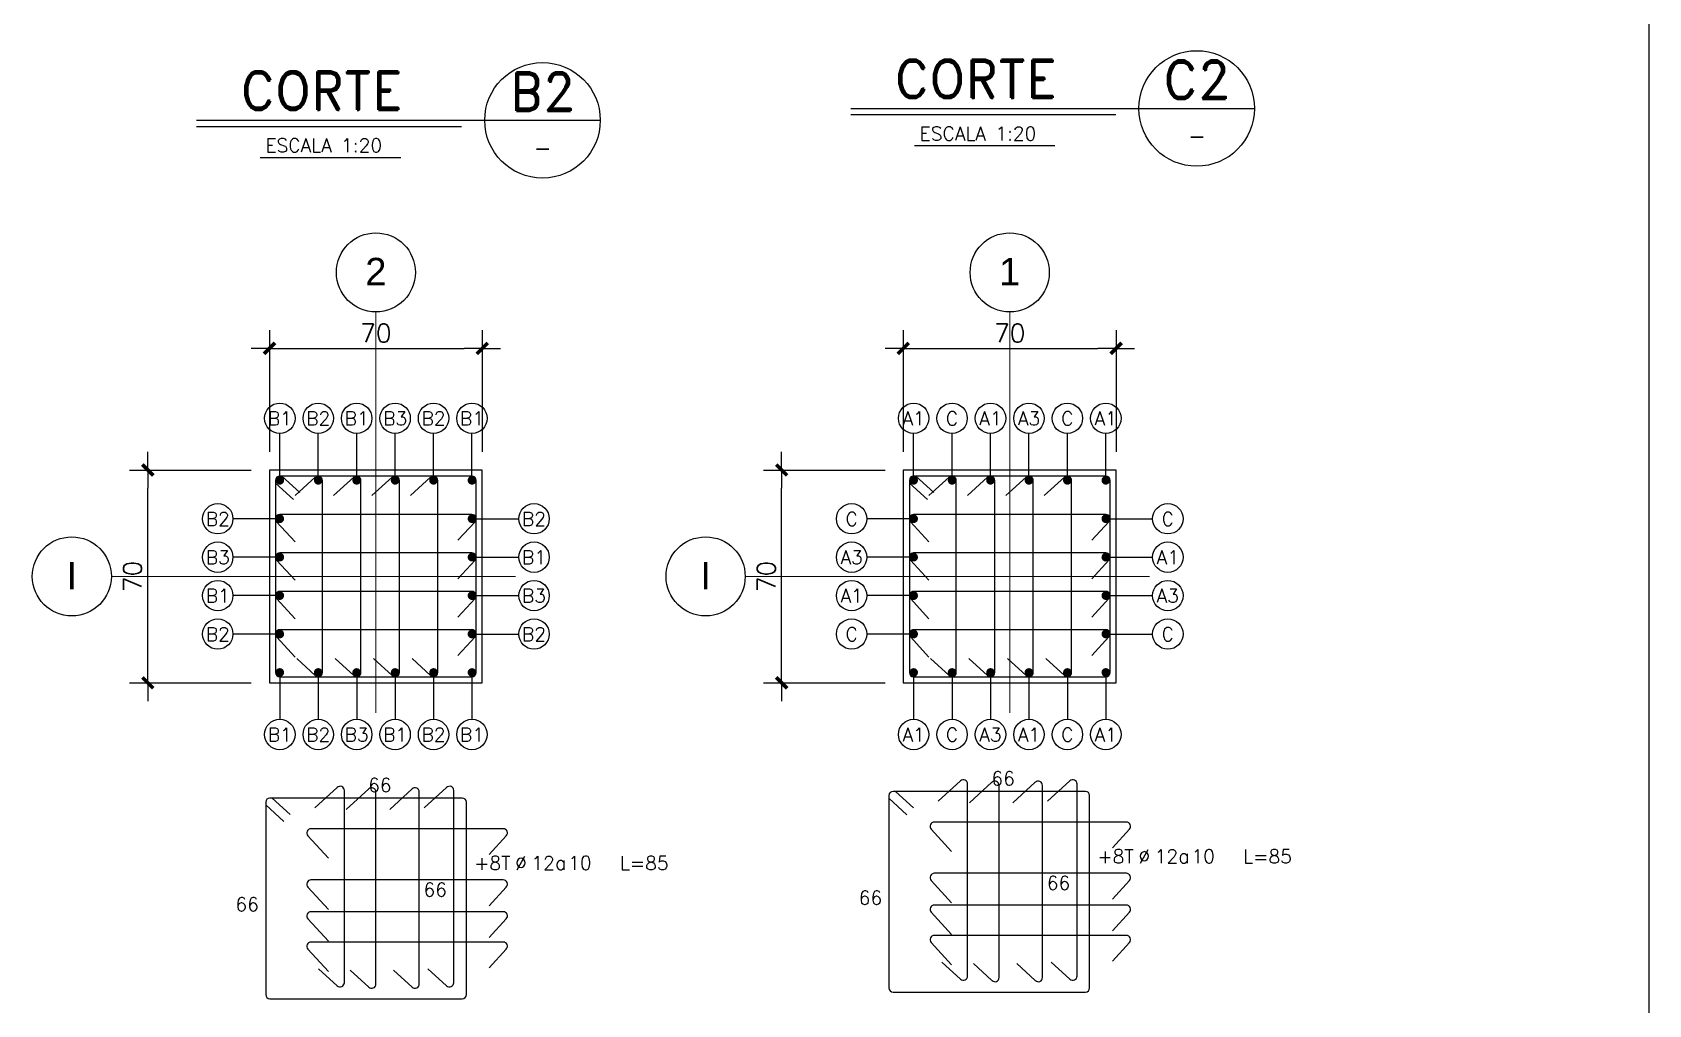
# Model space of a CAD drawing. Extents: x -9609 to 18865, y -11714 to 16567.
# Drawn here: x 4358 to 5687, y 1634 to 2434 of the extents above; entities that cross this region are included whole.
import ezdxf
from ezdxf.enums import TextEntityAlignment as Align

# ---------------------------------------------------------------- set-up
doc = ezdxf.new("R2010")
doc.units = 0
doc.header["$LTSCALE"] = 30
doc.header["$MEASUREMENT"] = 0
doc.layers.get('0').update_dxf_attribs({"linetype": 'CONTINUOUS'})
for name, color, linetype in [('EJEI$0$RL-CORTES', 5, 'CONTINUOUS'), ('EJEI$0$RLA-CORTES', 5, 'CONTINUOUS'), ('EJEI$0$RLA-FE', 7, 'CONTINUOUS'), ('RLA-FORMATO', 7, 'CONTINUOUS')]:
    doc.layers.add(name, color=color, linetype=linetype)
doc.layers.add('EJEI$0$RLA-EJE', color=3, linetype='CONTINUOUS', lineweight=25)
doc.layers.add('EJEI$0$RLA-EJES', color=1, linetype='CONTINUOUS', lineweight=9)
doc.styles.add('EJEI$0$Arial_1', font='arial.ttf', dxfattribs={"height": 22.5})
doc.styles.add('EJEI$0$RomanS', font='romans.shx', dxfattribs={"height": 11.25})
doc.styles.add('EJEI$0$SIETE50', font='ROMAND.SHX', dxfattribs={"height": 31.5})
doc.dimstyles.new('EJEI$0$ING20', dxfattribs={"dimscale": 50, "dimtxt": 0.27, "dimasz": 0.3, "dimexe": 0.2, "dimexo": 1, "dimgap": 0.1, "dimtad": 1, "dimlfac": 0.4, "dimzin": 12, "dimdsep": 46, "dimtxsty": 'EJEI$0$RomanS', "dimblk1": 'EJEI$0$TICK1', "dimblk2": 'EJEI$0$TICK1', "dimsah": 1, "dimcen": 0.09, "dimse1": 1, "dimse2": 1, "dimclrd": 2, "dimclre": 4, "dimclrt": 3, "dimadec": 0, "dimazin": 0, "dimtfac": 1, "dimtix": 1, "dimtmove": 2, "dimatfit": 3, "dimldrblk": 'EJEI$0$TICK1', "dimfxl": 1, "dimtolj": 1, "dimtzin": 12, "dimarcsym": 0})

# ---------------------------------------------------------------- blocks, each defined once
blk = doc.blocks.new('EJEI$0$TITULO_CORTE')
at = {"layer": 'EJEI$0$RLA-CORTES', "color": 6}
for p, q in [((-45.8, -250), (286.2, -250)), ((-45.8, -255), (172.2, -255))]:
    blk.add_line(p, q, dxfattribs=at)
at = {"layer": 'EJEI$0$RLA-CORTES', "color": 3}
blk.add_line((6.6, -280.5), (122.1, -280.5), dxfattribs=at)
blk.add_circle((238.7, -250), 47.5, dxfattribs=at)
at = {"layer": 'EJEI$0$RLA-CORTES', "color": 6, "style": 'EJEI$0$SIETE50'}
blk.add_text('CORTE', height=31.5, dxfattribs=at).set_placement((-9.6, -241.4))
at = {"layer": 'EJEI$0$RLA-CORTES', "color": 6, "style": 'EJEI$0$SIETE50', "flags": 12}
blk.add_attdef('CORTE', text='', height=31.5, dxfattribs=at).set_placement((238.8, -226.4), align=Align.MIDDLE_CENTER)
at = {"layer": 'EJEI$0$RLA-CORTES', "color": 3, "style": 'EJEI$0$RomanS', "flags": 12}
blk.add_attdef('ESCALA', (10.9, -276.3), '', height=11.2, dxfattribs=at)
blk.add_attdef('PLANO', text='', height=13, dxfattribs=at).set_placement((238.9, -272.8), align=Align.MIDDLE)
blk = doc.blocks.new('EJEI$0$TICK1')
at = {"color": 2}
for points in [[(0, 0), (-1, 0)], [(0, 0), (1, 0)]]:
    blk.add_lwpolyline(points, dxfattribs=at)
at = {"color": 2, "const_width": 0.2}
blk.add_lwpolyline([(-0.3, -0.3), (0.3, 0.3)], dxfattribs=at)
blk = doc.blocks.new('*D68')
at = {"layer": 'EJEI$0$RLA-CORTES', "color": 2, "lineweight": -2, "transparency": 16777216}
blk.add_line((-100, 15), (-100, 160), dxfattribs=at)
at = {"layer": 'EJEI$0$RLA-CORTES', "color": 2, "lineweight": -2, "transparency": 16777216, "xscale": 15, "yscale": 15, "zscale": 15}
for p, rotation in [((-100, 175), 90), ((-100, 0), 270)]:
    blk.add_blockref('EJEI$0$TICK1', p, dxfattribs=dict(at, rotation=rotation))
at = {"layer": 'EJEI$0$RLA-CORTES', "color": 3, "transparency": 16777216, "insert": (-112.6, 87.5), "char_height": 15, "attachment_point": 5, "rotation": 90, "style": 'EJEI$0$RomanS'}
blk.add_mtext('\\A1;70', dxfattribs=at)
blk = doc.blocks.new('*D69')
at = {"layer": 'EJEI$0$RLA-CORTES', "color": 2, "lineweight": -2, "transparency": 16777216}
blk.add_line((15, 275), (160, 275), dxfattribs=at)
at = {"layer": 'EJEI$0$RLA-CORTES', "color": 2, "lineweight": -2, "transparency": 16777216, "xscale": 15, "yscale": 15, "zscale": 15, "rotation": 180}
blk.add_blockref('EJEI$0$TICK1', (0, 275), dxfattribs=at)
at = {"layer": 'EJEI$0$RLA-CORTES', "color": 2, "lineweight": -2, "transparency": 16777216, "xscale": 15, "yscale": 15, "zscale": 15}
blk.add_blockref('EJEI$0$TICK1', (175, 275), dxfattribs=at)
at = {"layer": 'EJEI$0$RLA-CORTES', "color": 3, "transparency": 16777216, "insert": (87.5, 287.6), "char_height": 15, "attachment_point": 5, "style": 'EJEI$0$RomanS'}
blk.add_mtext('\\A1;70', dxfattribs=at)
blk = doc.blocks.new('*U29')
at = {"color": 2}
for p, q in [((5, 164.3), (19.8, 150.8)), ((10.3, 170), (25.1, 156.5))]:
    blk.add_line(p, q, dxfattribs=at)
at = {"layer": 'EJEI$0$RLA-CORTES', "color": 2}
for p, q in [((5, 166.5), (5, 8.5)), ((166.5, 170), (8.5, 170)), ((170, 8.5), (170, 166.5)), ((8.5, 5), (166.5, 5))]:
    blk.add_line(p, q, dxfattribs=at)
for centre, start, end in [((8.5, 166.5), 90, 180), ((166.5, 166.5), 0, 90), ((8.5, 8.5), 180, 270), ((166.5, 8.5), 270, 0)]:
    blk.add_arc(centre, 3.5, start, end, dxfattribs=at)
blk = doc.blocks.new('*U36')
at = {"layer": 'EJEI$0$RLA-CORTES', "color": 2}
for p, q in [((-2.4, 160.6), (-19, 145.4)), ((3.5, 0), (3.5, 158)), ((-17.7, 11.5), (-2.4, -2.6))]:
    blk.add_line(p, q, dxfattribs=at)
for centre, start, end in [((0, 158), 0, 132.4703), ((0, 0), 227.5297, 0)]:
    blk.add_arc(centre, 3.5, start, end, dxfattribs=at)
blk = doc.blocks.new('*U37')
at = {"layer": 'EJEI$0$RLA-CORTES', "color": 2}
for p, q in [((0, 3.5), (-158, 3.5)), ((-160.6, -2.4), (-145.4, -19)), ((-11.5, -17.7), (2.6, -2.4))]:
    blk.add_line(p, q, dxfattribs=at)
for centre, start, end in [((-158, 0), 90, 222.4703), ((0, 0), 317.5297, 90)]:
    blk.add_arc(centre, 3.5, start, end, dxfattribs=at)
blk = doc.blocks.new('*U31')
at = {"layer": 'EJEI$0$RL-CORTES', "color": 1}
blk.add_lwpolyline([(0, 0), (0, 19.2), (0, 38.5)], dxfattribs=at)
at = {"layer": 'EJEI$0$RL-CORTES', "color": 2, "const_width": 3.5}
blk.add_lwpolyline([(-1.8, 0, 1), (1.8, 0, 1)], format="xyb", close=True, dxfattribs=at)
at = {"layer": 'EJEI$0$RL-CORTES', "color": 2}
blk.add_circle((0, 51), 12.5, dxfattribs=at)
at = {"layer": 'EJEI$0$RL-CORTES', "color": 9, "style": 'EJEI$0$RomanS', "flags": 12}
blk.add_attdef('LIN_FE', text='', height=11.2, rotation=180, dxfattribs=at).set_placement((0, 56.8), align=Align.CENTER)
blk = doc.blocks.new('EJEI$0$L')
at = {"layer": 'EJEI$0$RL-CORTES', "color": 1}
blk.add_lwpolyline([(0, 0), (0, 19.2), (0, 38.5)], dxfattribs=at)
at = {"layer": 'EJEI$0$RL-CORTES', "color": 2, "const_width": 3.5}
blk.add_lwpolyline([(-1.8, 0, 1), (1.8, 0, 1)], format="xyb", close=True, dxfattribs=at)
at = {"layer": 'EJEI$0$RL-CORTES', "color": 2}
blk.add_circle((0, 51), 12.5, dxfattribs=at)
at = {"layer": 'EJEI$0$RL-CORTES', "color": 9, "style": 'EJEI$0$RomanS', "flags": 12}
blk.add_attdef('LIN_FE', text='', height=11.2, dxfattribs=at).set_placement((0, 45.2), align=Align.CENTER)
blk = doc.blocks.new('*U32')
at = {"layer": 'EJEI$0$RL-CORTES', "color": 1}
blk.add_lwpolyline([(0, 0), (0, 19.2), (0, 38.5)], dxfattribs=at)
at = {"layer": 'EJEI$0$RL-CORTES', "color": 2, "const_width": 3.5}
blk.add_lwpolyline([(-1.8, 0, 1), (1.8, 0, 1)], format="xyb", close=True, dxfattribs=at)
at = {"layer": 'EJEI$0$RL-CORTES', "color": 2}
blk.add_circle((0, 51), 12.5, dxfattribs=at)
at = {"layer": 'EJEI$0$RL-CORTES', "color": 9, "style": 'EJEI$0$RomanS', "flags": 12}
blk.add_attdef('LIN_FE', text='', height=11.2, rotation=90, dxfattribs=at).set_placement((5.8, 51), align=Align.CENTER)
blk = doc.blocks.new('*U33')
at = {"layer": 'EJEI$0$RL-CORTES', "color": 1}
blk.add_lwpolyline([(0, 0), (0, 19.2), (0, 38.5)], dxfattribs=at)
at = {"layer": 'EJEI$0$RL-CORTES', "color": 2, "const_width": 3.5}
blk.add_lwpolyline([(-1.8, 0, 1), (1.8, 0, 1)], format="xyb", close=True, dxfattribs=at)
at = {"layer": 'EJEI$0$RL-CORTES', "color": 2}
blk.add_circle((0, 51), 12.5, dxfattribs=at)
at = {"layer": 'EJEI$0$RL-CORTES', "color": 9, "style": 'EJEI$0$RomanS', "flags": 12}
blk.add_attdef('LIN_FE', text='', height=11.2, rotation=270, dxfattribs=at).set_placement((-5.8, 51), align=Align.CENTER)
blk = doc.blocks.new('*U27')
for p, q in [((5, 29.3), (19.8, 15.8)), ((10.3, 35), (25.1, 21.5))]:
    blk.add_line(p, q)
at = {"layer": 'EJEI$0$RLA-CORTES', "color": 0}
for p, q in [((5, 31.5), (5, -126.5)), ((166.5, 35), (8.5, 35)), ((170, -126.5), (170, 31.5)), ((8.5, -130), (166.5, -130))]:
    blk.add_line(p, q, dxfattribs=at)
for centre, start, end in [((8.5, 31.5), 90, 180), ((166.5, 31.5), 0, 90), ((8.5, -126.5), 180, 270), ((166.5, -126.5), 270, 0)]:
    blk.add_arc(centre, 3.5, start, end, dxfattribs=at)
at = {"layer": 'EJEI$0$RLA-FE', "color": 3, "style": 'EJEI$0$RomanS'}
for tag, flags, p in [('PARCIAL1', 8, (98.8, 40)), ('DIAM', 12, (45, -156.8))]:
    blk.add_attdef(tag, text='', height=11.2, dxfattribs=dict(at, flags=flags)).set_placement(p, align=Align.CENTER)
at = {"layer": 'EJEI$0$RLA-FE', "color": 3, "style": 'EJEI$0$RomanS', "flags": 8}
for tag, p in [('PARCIAL2', (-0.6, -58.1)), ('ESTRIBO', (23.5, -156.8))]:
    blk.add_attdef(tag, text='', height=11.2, dxfattribs=at).set_placement(p, align=Align.RIGHT)
at = {"layer": 'EJEI$0$RLA-FE', "color": 3, "style": 'EJEI$0$RomanS'}
for tag, p, flags in [('PHI', (24.7, -156.5), 12), ('A', (54.8, -156.5), 12), ('ESP', (65.7, -156.5), 12), ('TEXTO_FE1', (103.6, -156.8), 8), ('TIPO', (99.4, -210.2), 13), ('CORTE', (85.6, -229.2), 13), ('NUM', (93.5, -248.9), 13)]:
    blk.add_attdef(tag, p, '', height=11.2, dxfattribs=dict(at, flags=flags))
blk = doc.blocks.new('*U38')
at = {"layer": 'EJEI$0$RLA-CORTES', "color": 0}
for p, q in [((-2.4, 25.2), (-20.8, 8.3)), ((3.5, -135.4), (3.5, 22.6)), ((-17.7, -123.9), (-2.4, -138))]:
    blk.add_line(p, q, dxfattribs=at)
for centre, start, end in [((0, 22.6), 0, 132.4703), ((0, -135.4), 227.5297, 0)]:
    blk.add_arc(centre, 3.5, start, end, dxfattribs=at)
at = {"layer": 'EJEI$0$RLA-CORTES', "color": 3, "style": 'EJEI$0$RomanS', "flags": 12}
blk.add_attdef('ALT', text='', height=11.2, dxfattribs=at).set_placement((226.2, -215), align=Align.CENTER)
at = {"layer": 'EJEI$0$RLA-FE', "color": 3, "style": 'EJEI$0$RomanS', "flags": 8}
blk.add_attdef('TRABA', text='', height=11.2, dxfattribs=at).set_placement((78.5, -41.5), align=Align.RIGHT)
at = {"layer": 'EJEI$0$RLA-FE', "color": 3, "style": 'EJEI$0$RomanS'}
for tag, p, flags in [('PHI', (82.4, -41.3), 12), ('A', (115.1, -41.3), 12), ('ESP', (126, -41.3), 12), ('TEXTO_FE1', (168.6, -41.5), 8), ('PARCIAL1', (7, -63.4), 8), ('TIPO', (209.9, -160.3), 13), ('CORTE', (196, -179.2), 13), ('NUM', (205.3, -198), 13)]:
    blk.add_attdef(tag, p, '', height=11.2, dxfattribs=dict(at, flags=flags))
at = {"layer": 'EJEI$0$RLA-FE', "color": 3, "style": 'EJEI$0$RomanS', "flags": 12}
blk.add_attdef('DIAM', text='', height=11.2, dxfattribs=at).set_placement((105.3, -41.5), align=Align.CENTER)
blk = doc.blocks.new('*U39')
at = {"layer": 'EJEI$0$RLA-CORTES', "color": 0}
for p, q in [((79, -52.9), (-79, -52.9)), ((-81.6, -58.8), (-64.7, -77.2)), ((67.5, -74.1), (81.6, -58.8))]:
    blk.add_line(p, q, dxfattribs=at)
for centre, start, end in [((-79, -56.4), 90, 222.4703), ((79, -56.4), 317.5297, 90)]:
    blk.add_arc(centre, 3.5, start, end, dxfattribs=at)
at = {"layer": 'EJEI$0$RLA-CORTES', "color": 3, "style": 'EJEI$0$RomanS', "flags": 12}
blk.add_attdef('ALT', text='', height=11.2, dxfattribs=at).set_placement((226.2, -215), align=Align.CENTER)
at = {"layer": 'EJEI$0$RLA-FE', "color": 3, "style": 'EJEI$0$RomanS', "flags": 13}
for tag, p in [('TIPO', (209.9, -160.3)), ('CORTE', (196, -179.2)), ('NUM', (205.3, -198))]:
    blk.add_attdef(tag, p, '', height=11.2, dxfattribs=at)
blk = doc.blocks.new('*U60')
at = {"layer": 'EJEI$0$RLA-CORTES', "color": 0}
for p, q in [((-2.4, 25.2), (-20.8, 8.3)), ((3.5, -135.4), (3.5, 22.6)), ((-17.7, -123.9), (-2.4, -138))]:
    blk.add_line(p, q, dxfattribs=at)
for centre, start, end in [((0, 22.6), 0, 132.4703), ((0, -135.4), 227.5297, 0)]:
    blk.add_arc(centre, 3.5, start, end, dxfattribs=at)
at = {"layer": 'EJEI$0$RLA-CORTES', "color": 3, "style": 'EJEI$0$RomanS', "flags": 12}
blk.add_attdef('ALT', text='', height=11.2, dxfattribs=at).set_placement((226.2, -215), align=Align.CENTER)
at = {"layer": 'EJEI$0$RLA-FE', "color": 3, "style": 'EJEI$0$RomanS', "flags": 13}
for tag, p in [('TIPO', (209.9, -160.3)), ('CORTE', (196, -179.2)), ('NUM', (205.3, -198))]:
    blk.add_attdef(tag, p, '', height=11.2, dxfattribs=at)
blk = doc.blocks.new('EJEI$0$Grid - RLE-EJE-192293-EJE I')
at = {"layer": 'EJEI$0$RLA-EJE'}
blk.add_circle((410.2, 1495.5), 32.5, dxfattribs=at)
blk = doc.blocks.new('*U24')
at = {"layer": 'EJEI$0$RLA-CORTES', "color": 1}
for p, q in [((0, 290), (0, 190)), ((175, 290), (175, 190)), ((-115, 175), (-15, 175)), ((-115, 0), (-15, 0))]:
    blk.add_line(p, q, dxfattribs=at)
at = {"layer": 'EJEI$0$RLA-CORTES'}
for p, q in [((175, 175), (0, 175)), ((0, 175), (0, 0)), ((175, 0), (175, 175)), ((0, 0), (175, 0))]:
    blk.add_line(p, q, dxfattribs=at)
dim = blk.add_linear_dim(base=(175, 275), p1=(0, 275), p2=(175, 275), dimstyle='EJEI$0$ING20', dxfattribs=at)
dim.commit()
dim.dimension.update_dxf_attribs({"geometry": '*D69', "text_midpoint": (87.5, 287.569)})
dim = blk.add_linear_dim(base=(-100, 175), p1=(-100, 0), p2=(-100, 175), angle=90, dimstyle='EJEI$0$ING20', dxfattribs=at)
dim.commit()
dim.dimension.update_dxf_attribs({"geometry": '*D68', "text_midpoint": (-112.569, 87.5)})
blk = doc.blocks.new('EJEI')
at = {"layer": 'EJEI$0$RLA-EJES'}
for p, q in [((1958.88, -165.3), (1958.88, -495.07)), ((2479.99, -165.3), (2479.99, -495.07)), ((1741.38, -382.8), (2073.67, -382.8)), ((2262.49, -382.8), (2594.79, -382.8))]:
    blk.add_line(p, q, dxfattribs=at)
at = {"layer": 'EJEI$0$RLA-CORTES'}
ref = blk.add_blockref('EJEI$0$TITULO_CORTE', (2395.02, 252.03), dxfattribs=at)
ref.add_attrib('ESCALA', 'ESCALA 1:20', (2405.9, -24.23), dxfattribs={"color": 3, "height": 11.25, "style": 'EJEI$0$RomanS'})
ref.add_attrib('CORTE', 'C2', dxfattribs={"color": 6, "height": 31.5, "style": 'EJEI$0$SIETE50'}).set_placement((2633.81, 25.63), align=Align.MIDDLE_CENTER)
ref.add_attrib('PLANO', '-', dxfattribs={"color": 3, "height": 13, "style": 'EJEI$0$RomanS'}).set_placement((2633.89, -20.77), align=Align.MIDDLE)
ref = blk.add_blockref('EJEI$0$TITULO_CORTE', (1857.16, 242.32), dxfattribs=at)
ref.add_attrib('ESCALA', 'ESCALA 1:20', (1868.04, -33.93), dxfattribs={"color": 3, "height": 11.25, "style": 'EJEI$0$RomanS'})
ref.add_attrib('CORTE', 'B2', dxfattribs={"color": 6, "height": 31.5, "style": 'EJEI$0$SIETE50'}).set_placement((2095.95, 15.92), align=Align.MIDDLE_CENTER)
ref.add_attrib('PLANO', '-', dxfattribs={"color": 3, "height": 13, "style": 'EJEI$0$RomanS'}).set_placement((2096.03, -30.47), align=Align.MIDDLE)
for name, p in [('*U29', (1871.38, -470.3)), ('*U29', (2392.49, -470.3)), ('*U24', (1871.38, -470.3)), ('*U24', (2392.49, -470.3))]:
    blk.add_blockref(name, p, dxfattribs=at)
at = {"layer": 'EJEI$0$RLA-EJE'}
for p in [(1548.68, -1628.3), (2069.79, -1628.3), (1298.68, -1878.3), (1819.79, -1878.3)]:
    blk.add_blockref('EJEI$0$Grid - RLE-EJE-192293-EJE I', p, dxfattribs=at)
at = {"layer": 'EJEI$0$RLA-FE'}
ref = blk.add_blockref('EJEI$0$L', (1879.88, -303.8), dxfattribs=at)
ref.add_attrib('LIN_FE', 'B1', dxfattribs={"layer": 'EJEI$0$RL-CORTES', "color": 9, "height": 11.25, "style": 'EJEI$0$RomanS'}).set_placement((1879.86, -258.56), align=Align.CENTER)
ref = blk.add_blockref('EJEI$0$L', (1911.48, -303.8), dxfattribs=at)
ref.add_attrib('LIN_FE', 'B2', dxfattribs={"layer": 'EJEI$0$RL-CORTES', "color": 9, "height": 11.25, "style": 'EJEI$0$RomanS'}).set_placement((1911.46, -258.56), align=Align.CENTER)
ref = blk.add_blockref('EJEI$0$L', (1943.08, -303.8), dxfattribs=at)
ref.add_attrib('LIN_FE', 'B1', dxfattribs={"layer": 'EJEI$0$RL-CORTES', "color": 9, "height": 11.25, "style": 'EJEI$0$RomanS'}).set_placement((1943.06, -258.56), align=Align.CENTER)
ref = blk.add_blockref('EJEI$0$L', (1974.68, -303.8), dxfattribs=at)
ref.add_attrib('LIN_FE', 'B3', dxfattribs={"layer": 'EJEI$0$RL-CORTES', "color": 9, "height": 11.25, "style": 'EJEI$0$RomanS'}).set_placement((1974.66, -258.56), align=Align.CENTER)
ref = blk.add_blockref('EJEI$0$L', (2006.28, -303.8), dxfattribs=at)
ref.add_attrib('LIN_FE', 'B2', dxfattribs={"layer": 'EJEI$0$RL-CORTES', "color": 9, "height": 11.25, "style": 'EJEI$0$RomanS'}).set_placement((2006.26, -258.56), align=Align.CENTER)
ref = blk.add_blockref('EJEI$0$L', (2037.88, -303.8), dxfattribs=at)
ref.add_attrib('LIN_FE', 'B1', dxfattribs={"layer": 'EJEI$0$RL-CORTES', "color": 9, "height": 11.25, "style": 'EJEI$0$RomanS'}).set_placement((2037.86, -258.56), align=Align.CENTER)
ref = blk.add_blockref('EJEI$0$L', (2400.99, -303.8), dxfattribs=at)
ref.add_attrib('LIN_FE', 'A1', dxfattribs={"layer": 'EJEI$0$RL-CORTES', "color": 9, "height": 11.25, "style": 'EJEI$0$RomanS'}).set_placement((2400.97, -258.56), align=Align.CENTER)
ref = blk.add_blockref('EJEI$0$L', (2432.59, -303.8), dxfattribs=at)
ref.add_attrib('LIN_FE', 'C', dxfattribs={"layer": 'EJEI$0$RL-CORTES', "color": 9, "height": 11.25, "style": 'EJEI$0$RomanS'}).set_placement((2432.57, -258.56), align=Align.CENTER)
ref = blk.add_blockref('EJEI$0$L', (2464.19, -303.8), dxfattribs=at)
ref.add_attrib('LIN_FE', 'A1', dxfattribs={"layer": 'EJEI$0$RL-CORTES', "color": 9, "height": 11.25, "style": 'EJEI$0$RomanS'}).set_placement((2464.17, -258.56), align=Align.CENTER)
ref = blk.add_blockref('EJEI$0$L', (2495.79, -303.8), dxfattribs=at)
ref.add_attrib('LIN_FE', 'A3', dxfattribs={"layer": 'EJEI$0$RL-CORTES', "color": 9, "height": 11.25, "style": 'EJEI$0$RomanS'}).set_placement((2495.77, -258.56), align=Align.CENTER)
ref = blk.add_blockref('EJEI$0$L', (2527.39, -303.8), dxfattribs=at)
ref.add_attrib('LIN_FE', 'C', dxfattribs={"layer": 'EJEI$0$RL-CORTES', "color": 9, "height": 11.25, "style": 'EJEI$0$RomanS'}).set_placement((2527.37, -258.56), align=Align.CENTER)
ref = blk.add_blockref('EJEI$0$L', (2558.99, -303.8), dxfattribs=at)
ref.add_attrib('LIN_FE', 'A1', dxfattribs={"layer": 'EJEI$0$RL-CORTES', "color": 9, "height": 11.25, "style": 'EJEI$0$RomanS'}).set_placement((2558.97, -258.56), align=Align.CENTER)
for name, p in [('*U37', (2037.88, -335.4)), ('*U37', (2558.99, -335.4)), ('*U37', (2037.88, -367)), ('*U37', (2558.99, -367)), ('*U37', (2037.88, -398.6)), ('*U37', (2558.99, -398.6)), ('*U37', (2037.88, -430.2)), ('*U37', (2558.99, -430.2)), ('*U36', (1911.48, -461.8)), ('*U36', (1943.08, -461.8)), ('*U36', (1974.68, -461.8)), ('*U36', (2006.28, -461.8)), ('*U36', (2432.59, -461.8)), ('*U36', (2464.19, -461.8)), ('*U36', (2495.79, -461.8)), ('*U36', (2527.39, -461.8)), ('*U39', (2496.93, -531.94)), ('*U39', (1984.5, -537.4)), ('*U60', (2441.88, -576.05)), ('*U39', (2496.93, -574.08)), ('*U60', (2531.82, -576.05)), ('*U60', (1929.45, -581.51)), ('*U60', (1955.35, -582.69)), ('*U39', (1984.5, -579.54)), ('*U60', (2019.39, -581.51)), ('*U60', (2467.78, -577.23)), ('*U39', (2496.93, -600.21)), ('*U39', (1984.5, -605.67)), ('*U39', (2496.93, -625.11)), ('*U39', (1984.5, -630.58))]:
    blk.add_blockref(name, p, dxfattribs=at)
ref = blk.add_blockref('*U38', (1991.01, -582.69), dxfattribs=at)
ref.add_attrib('DIAM', '12', dxfattribs={"color": 3, "height": 11.25, "style": 'EJEI$0$RomanS'}).set_placement((2096.35, -624.21), align=Align.CENTER)
ref.add_attrib('TRABA', '+8T', dxfattribs={"color": 3, "height": 11.25, "style": 'EJEI$0$RomanS'}).set_placement((2069.53, -624.21), align=Align.RIGHT)
ref.add_attrib('TEXTO_FE1', 'L=85', (2159.56, -624.21), dxfattribs={"color": 3, "height": 11.25, "style": 'EJEI$0$RomanS'})
ref.add_attrib('PHI', '%%C', (2073.43, -624), dxfattribs={"color": 3, "height": 11.25, "style": 'EJEI$0$RomanS'})
ref.add_attrib('A', 'a', (2106.14, -624), dxfattribs={"color": 3, "height": 11.25, "style": 'EJEI$0$RomanS'})
ref.add_attrib('ESP', '10', (2116.99, -624), dxfattribs={"color": 3, "height": 11.25, "style": 'EJEI$0$RomanS'})
ref.add_attrib('PARCIAL1', '66', (1998.03, -646.06), dxfattribs={"color": 3, "height": 11.25, "style": 'EJEI$0$RomanS'})
ref = blk.add_blockref('*U38', (2503.44, -577.23), dxfattribs=at)
ref.add_attrib('DIAM', '12', dxfattribs={"color": 3, "height": 11.25, "style": 'EJEI$0$RomanS'}).set_placement((2608.78, -618.75), align=Align.CENTER)
ref.add_attrib('TRABA', '+8T', dxfattribs={"color": 3, "height": 11.25, "style": 'EJEI$0$RomanS'}).set_placement((2581.96, -618.75), align=Align.RIGHT)
ref.add_attrib('TEXTO_FE1', 'L=85', (2671.99, -618.75), dxfattribs={"color": 3, "height": 11.25, "style": 'EJEI$0$RomanS'})
ref.add_attrib('PHI', '%%C', (2585.86, -618.54), dxfattribs={"color": 3, "height": 11.25, "style": 'EJEI$0$RomanS'})
ref.add_attrib('A', 'a', (2618.57, -618.54), dxfattribs={"color": 3, "height": 11.25, "style": 'EJEI$0$RomanS'})
ref.add_attrib('ESP', '10', (2629.42, -618.54), dxfattribs={"color": 3, "height": 11.25, "style": 'EJEI$0$RomanS'})
ref.add_attrib('PARCIAL1', '66', (2510.46, -640.6), dxfattribs={"color": 3, "height": 11.25, "style": 'EJEI$0$RomanS'})
ref = blk.add_blockref('*U27', (1863.27, -600.07), dxfattribs=at)
ref.add_attrib('PARCIAL1', '66', dxfattribs={"color": 3, "height": 11.25, "style": 'EJEI$0$RomanS'}).set_placement((1962.1, -560.08), align=Align.CENTER)
ref.add_attrib('PARCIAL2', '66', dxfattribs={"color": 3, "height": 11.25, "style": 'EJEI$0$RomanS'}).set_placement((1862.66, -658.2), align=Align.RIGHT)
ref = blk.add_blockref('*U27', (2375.7, -594.6), dxfattribs=at)
ref.add_attrib('PARCIAL1', '66', dxfattribs={"color": 3, "height": 11.25, "style": 'EJEI$0$RomanS'}).set_placement((2474.53, -554.62), align=Align.CENTER)
ref.add_attrib('PARCIAL2', '66', dxfattribs={"color": 3, "height": 11.25, "style": 'EJEI$0$RomanS'}).set_placement((2375.09, -652.74), align=Align.RIGHT)
ref = blk.add_blockref('*U33', (1879.88, -335.4), dxfattribs=dict(at, rotation=90))
ref.add_attrib('LIN_FE', 'B2', dxfattribs={"layer": 'EJEI$0$RL-CORTES', "color": 9, "height": 11.25, "style": 'EJEI$0$RomanS'}).set_placement((1828.86, -341.16), align=Align.CENTER)
ref = blk.add_blockref('*U33', (2400.99, -335.4), dxfattribs=dict(at, rotation=90))
ref.add_attrib('LIN_FE', 'C', dxfattribs={"layer": 'EJEI$0$RL-CORTES', "color": 9, "height": 11.25, "style": 'EJEI$0$RomanS'}).set_placement((2349.97, -341.16), align=Align.CENTER)
ref = blk.add_blockref('*U33', (1879.88, -367), dxfattribs=dict(at, rotation=90))
ref.add_attrib('LIN_FE', 'B3', dxfattribs={"layer": 'EJEI$0$RL-CORTES', "color": 9, "height": 11.25, "style": 'EJEI$0$RomanS'}).set_placement((1828.86, -372.76), align=Align.CENTER)
ref = blk.add_blockref('*U33', (2400.99, -367), dxfattribs=dict(at, rotation=90))
ref.add_attrib('LIN_FE', 'A3', dxfattribs={"layer": 'EJEI$0$RL-CORTES', "color": 9, "height": 11.25, "style": 'EJEI$0$RomanS'}).set_placement((2349.97, -372.76), align=Align.CENTER)
ref = blk.add_blockref('*U33', (1879.88, -398.6), dxfattribs=dict(at, rotation=90))
ref.add_attrib('LIN_FE', 'B1', dxfattribs={"layer": 'EJEI$0$RL-CORTES', "color": 9, "height": 11.25, "style": 'EJEI$0$RomanS'}).set_placement((1828.86, -404.36), align=Align.CENTER)
ref = blk.add_blockref('*U33', (2400.99, -398.6), dxfattribs=dict(at, rotation=90))
ref.add_attrib('LIN_FE', 'A1', dxfattribs={"layer": 'EJEI$0$RL-CORTES', "color": 9, "height": 11.25, "style": 'EJEI$0$RomanS'}).set_placement((2349.97, -404.36), align=Align.CENTER)
ref = blk.add_blockref('*U33', (1879.88, -430.2), dxfattribs=dict(at, rotation=90))
ref.add_attrib('LIN_FE', 'B2', dxfattribs={"layer": 'EJEI$0$RL-CORTES', "color": 9, "height": 11.25, "style": 'EJEI$0$RomanS'}).set_placement((1828.86, -435.96), align=Align.CENTER)
ref = blk.add_blockref('*U33', (2400.99, -430.2), dxfattribs=dict(at, rotation=90))
ref.add_attrib('LIN_FE', 'C', dxfattribs={"layer": 'EJEI$0$RL-CORTES', "color": 9, "height": 11.25, "style": 'EJEI$0$RomanS'}).set_placement((2349.97, -435.96), align=Align.CENTER)
ref = blk.add_blockref('*U32', (2037.88, -335.4), dxfattribs=dict(at, rotation=270))
ref.add_attrib('LIN_FE', 'B2', dxfattribs={"layer": 'EJEI$0$RL-CORTES', "color": 9, "height": 11.25, "style": 'EJEI$0$RomanS'}).set_placement((2088.86, -341.16), align=Align.CENTER)
ref = blk.add_blockref('*U32', (2558.99, -335.4), dxfattribs=dict(at, rotation=270))
ref.add_attrib('LIN_FE', 'C', dxfattribs={"layer": 'EJEI$0$RL-CORTES', "color": 9, "height": 11.25, "style": 'EJEI$0$RomanS'}).set_placement((2609.97, -341.16), align=Align.CENTER)
ref = blk.add_blockref('*U32', (2037.88, -367), dxfattribs=dict(at, rotation=270))
ref.add_attrib('LIN_FE', 'B1', dxfattribs={"layer": 'EJEI$0$RL-CORTES', "color": 9, "height": 11.25, "style": 'EJEI$0$RomanS'}).set_placement((2088.86, -372.76), align=Align.CENTER)
ref = blk.add_blockref('*U32', (2558.99, -367), dxfattribs=dict(at, rotation=270))
ref.add_attrib('LIN_FE', 'A1', dxfattribs={"layer": 'EJEI$0$RL-CORTES', "color": 9, "height": 11.25, "style": 'EJEI$0$RomanS'}).set_placement((2609.97, -372.76), align=Align.CENTER)
ref = blk.add_blockref('*U32', (2037.88, -398.6), dxfattribs=dict(at, rotation=270))
ref.add_attrib('LIN_FE', 'B3', dxfattribs={"layer": 'EJEI$0$RL-CORTES', "color": 9, "height": 11.25, "style": 'EJEI$0$RomanS'}).set_placement((2088.86, -404.36), align=Align.CENTER)
ref = blk.add_blockref('*U32', (2558.99, -398.6), dxfattribs=dict(at, rotation=270))
ref.add_attrib('LIN_FE', 'A3', dxfattribs={"layer": 'EJEI$0$RL-CORTES', "color": 9, "height": 11.25, "style": 'EJEI$0$RomanS'}).set_placement((2609.97, -404.36), align=Align.CENTER)
ref = blk.add_blockref('*U32', (2037.88, -430.2), dxfattribs=dict(at, rotation=270))
ref.add_attrib('LIN_FE', 'B2', dxfattribs={"layer": 'EJEI$0$RL-CORTES', "color": 9, "height": 11.25, "style": 'EJEI$0$RomanS'}).set_placement((2088.86, -435.96), align=Align.CENTER)
ref = blk.add_blockref('*U32', (2558.99, -430.2), dxfattribs=dict(at, rotation=270))
ref.add_attrib('LIN_FE', 'C', dxfattribs={"layer": 'EJEI$0$RL-CORTES', "color": 9, "height": 11.25, "style": 'EJEI$0$RomanS'}).set_placement((2609.97, -435.96), align=Align.CENTER)
ref = blk.add_blockref('*U31', (1879.88, -461.8), dxfattribs=dict(at, rotation=180))
ref.add_attrib('LIN_FE', 'B1', dxfattribs={"layer": 'EJEI$0$RL-CORTES', "color": 9, "height": 11.25, "style": 'EJEI$0$RomanS'}).set_placement((1879.86, -518.56), align=Align.CENTER)
ref = blk.add_blockref('*U31', (1911.48, -461.8), dxfattribs=dict(at, rotation=180))
ref.add_attrib('LIN_FE', 'B2', dxfattribs={"layer": 'EJEI$0$RL-CORTES', "color": 9, "height": 11.25, "style": 'EJEI$0$RomanS'}).set_placement((1911.46, -518.56), align=Align.CENTER)
ref = blk.add_blockref('*U31', (1943.08, -461.8), dxfattribs=dict(at, rotation=180))
ref.add_attrib('LIN_FE', 'B3', dxfattribs={"layer": 'EJEI$0$RL-CORTES', "color": 9, "height": 11.25, "style": 'EJEI$0$RomanS'}).set_placement((1943.06, -518.56), align=Align.CENTER)
ref = blk.add_blockref('*U31', (1974.68, -461.8), dxfattribs=dict(at, rotation=180))
ref.add_attrib('LIN_FE', 'B1', dxfattribs={"layer": 'EJEI$0$RL-CORTES', "color": 9, "height": 11.25, "style": 'EJEI$0$RomanS'}).set_placement((1974.66, -518.56), align=Align.CENTER)
ref = blk.add_blockref('*U31', (2006.28, -461.8), dxfattribs=dict(at, rotation=180))
ref.add_attrib('LIN_FE', 'B2', dxfattribs={"layer": 'EJEI$0$RL-CORTES', "color": 9, "height": 11.25, "style": 'EJEI$0$RomanS'}).set_placement((2006.26, -518.56), align=Align.CENTER)
ref = blk.add_blockref('*U31', (2037.88, -461.8), dxfattribs=dict(at, rotation=180))
ref.add_attrib('LIN_FE', 'B1', dxfattribs={"layer": 'EJEI$0$RL-CORTES', "color": 9, "height": 11.25, "style": 'EJEI$0$RomanS'}).set_placement((2037.86, -518.56), align=Align.CENTER)
ref = blk.add_blockref('*U31', (2400.99, -461.8), dxfattribs=dict(at, rotation=180))
ref.add_attrib('LIN_FE', 'A1', dxfattribs={"layer": 'EJEI$0$RL-CORTES', "color": 9, "height": 11.25, "style": 'EJEI$0$RomanS'}).set_placement((2400.97, -518.56), align=Align.CENTER)
ref = blk.add_blockref('*U31', (2432.59, -461.8), dxfattribs=dict(at, rotation=180))
ref.add_attrib('LIN_FE', 'C', dxfattribs={"layer": 'EJEI$0$RL-CORTES', "color": 9, "height": 11.25, "style": 'EJEI$0$RomanS'}).set_placement((2432.57, -518.56), align=Align.CENTER)
ref = blk.add_blockref('*U31', (2464.19, -461.8), dxfattribs=dict(at, rotation=180))
ref.add_attrib('LIN_FE', 'A3', dxfattribs={"layer": 'EJEI$0$RL-CORTES', "color": 9, "height": 11.25, "style": 'EJEI$0$RomanS'}).set_placement((2464.17, -518.56), align=Align.CENTER)
ref = blk.add_blockref('*U31', (2495.79, -461.8), dxfattribs=dict(at, rotation=180))
ref.add_attrib('LIN_FE', 'A1', dxfattribs={"layer": 'EJEI$0$RL-CORTES', "color": 9, "height": 11.25, "style": 'EJEI$0$RomanS'}).set_placement((2495.77, -518.56), align=Align.CENTER)
ref = blk.add_blockref('*U31', (2527.39, -461.8), dxfattribs=dict(at, rotation=180))
ref.add_attrib('LIN_FE', 'C', dxfattribs={"layer": 'EJEI$0$RL-CORTES', "color": 9, "height": 11.25, "style": 'EJEI$0$RomanS'}).set_placement((2527.37, -518.56), align=Align.CENTER)
ref = blk.add_blockref('*U31', (2558.99, -461.8), dxfattribs=dict(at, rotation=180))
ref.add_attrib('LIN_FE', 'A1', dxfattribs={"layer": 'EJEI$0$RL-CORTES', "color": 9, "height": 11.25, "style": 'EJEI$0$RomanS'}).set_placement((2558.97, -518.56), align=Align.CENTER)
at = {"layer": 'EJEI$0$RLA-EJE', "color": 5, "char_height": 22.5, "width": 20.9352, "attachment_point": 2, "line_spacing_factor": 0.941778, "style": 'EJEI$0$Arial_1'}
for s, insert in [('2', (1958.87, -120.85)), ('1', (2479.99, -120.85)), ('I', (1708.87, -370.85)), ('I', (2229.99, -370.85))]:
    blk.add_mtext(s, dxfattribs=dict(at, insert=insert))

msp = doc.modelspace()

# ---------------------------------------------------------------- linework, layer by layer
at = {"layer": 'RLA-FORMATO', "color": 6, "linetype": 'Continuous'}
msp.add_line((5686.9, 4123.1), (5686.9, 68.1), dxfattribs=at)

# ---------------------------------------------------------------- block references
msp.add_blockref('EJEI', (2681.6, 2369.5))

doc.saveas('drawing.dxf')
